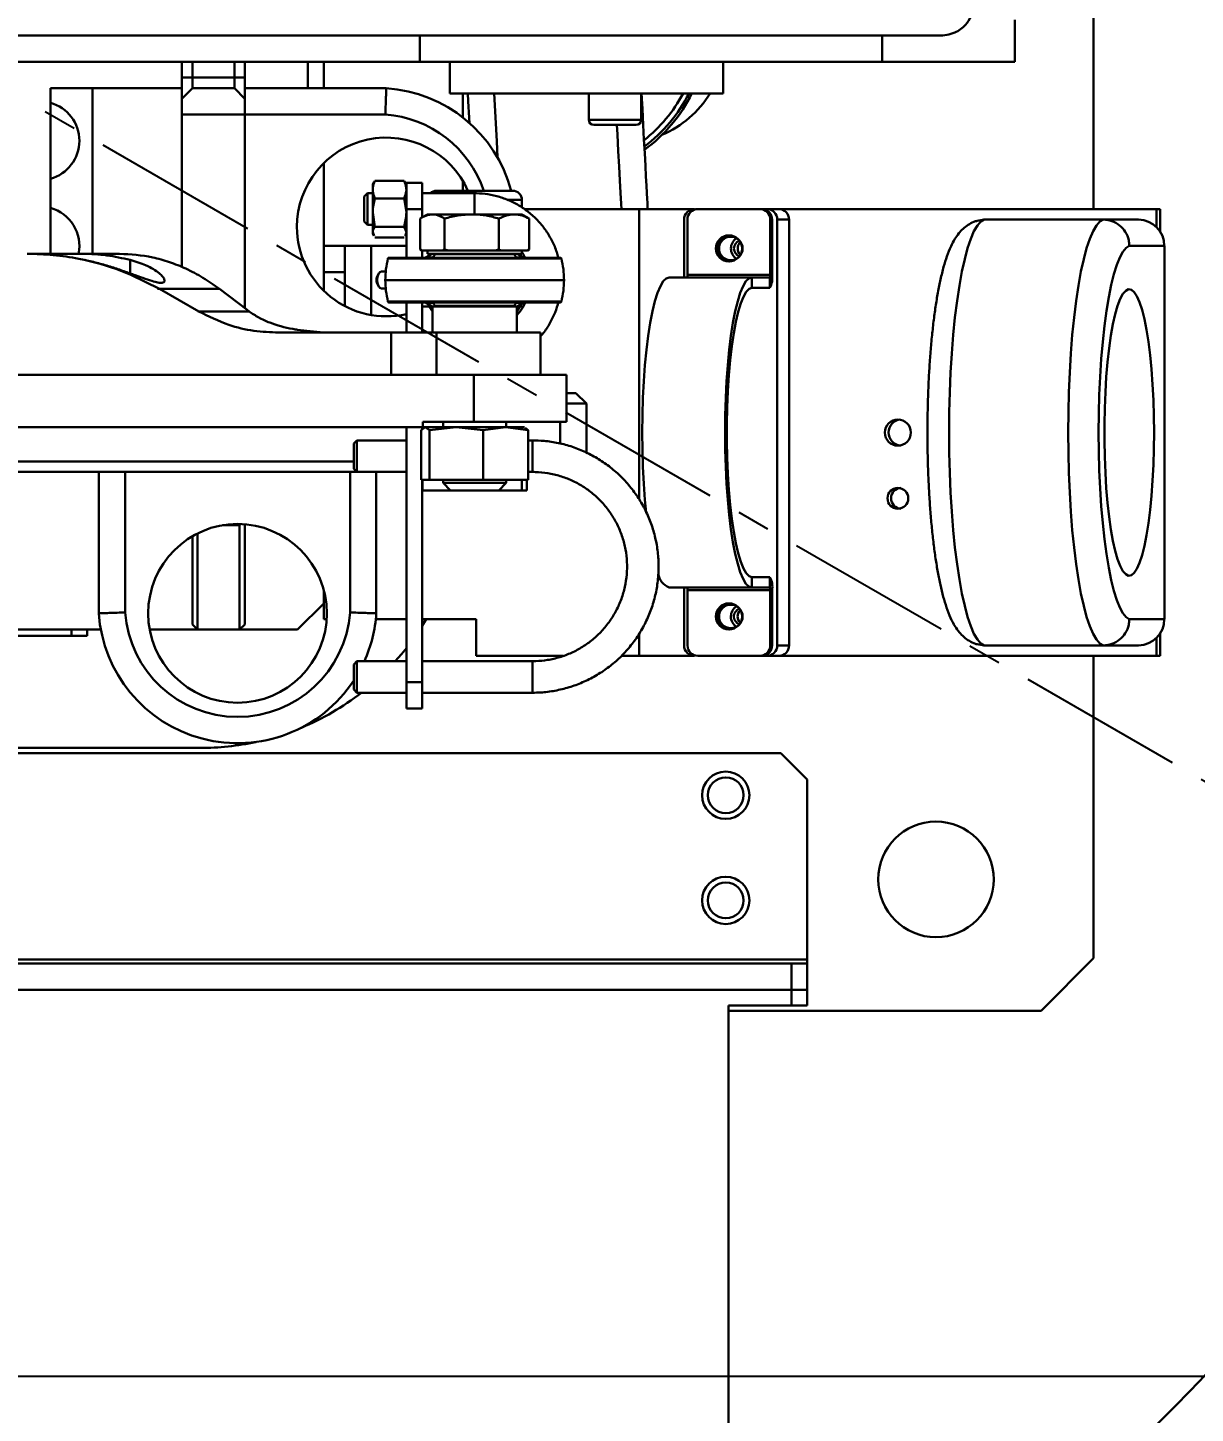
# Model space of a CAD drawing. Header units: millimetres. Extents: x -2601 to 21461, y 11492 to 21077.
# Drawn here: x 8202.3 to 8424.5, y 12631.8 to 12895.3 of the extents above; entities that cross this region are included whole.
import ezdxf

# ---------------------------------------------------------------- set-up
doc = ezdxf.new("R2010")
doc.units = ezdxf.units.MM
doc.header["$PDSIZE"] = -1
doc.linetypes.add('CENTER', pattern=[50.8, 31.75, -6.35, 6.35, -6.35])
doc.styles.get("Standard").update_dxf_attribs({"font": ''})
doc.styles.get('Standard').set_extended_font_data('HYSWLongFangSong')
doc.dimstyles.new('ISO-25', dxfattribs={"dimscale": 25, "dimtxt": 3.5, "dimasz": 1.6, "dimexe": 1.25, "dimexo": 0.625, "dimtad": 1, "dimdec": 0, "dimzin": 9, "dimdsep": 46, "dimtxsty": 'Standard', "dimcen": 2.5, "dimadec": 0, "dimazin": 2, "dimtfac": 1, "dimtdec": 0, "dimtofl": 0, "dimtmove": 0, "dimatfit": 3, "dimfxl": 1, "dimarcsym": 0})

# ---------------------------------------------------------------- blocks, each defined once
blk = doc.blocks.new('*D16')
at = {"color": 0, "lineweight": -2}
for p, q in [((8046.85, 12923.82), (7569.73, 12923.82)), ((8498.94, 12710.01), (8612.61, 12644.38))]:
    blk.add_line(p, q, dxfattribs=at)
blk.add_arc((8128.61, 12923.82), 527.63, 184.3447, 325.6553, dxfattribs=at)
at = {"color": 0}
for points in [[(7595.84, 12883.6), (7609.16, 12884.1), (7600.98, 12923.82)], [(8558.6, 12629.7), (8569.89, 12622.6), (8585.54, 12660.01)]]:
    blk.add_solid(points, dxfattribs=at)
at = {"layer": 'Defpoints', "color": 0}
for p in [(8062.47, 12923.82), (8128.61, 12923.82), (8128.61, 12923.82), (8485.41, 12717.82), (7789.46, 12519.64)]:
    blk.add_point(p, dxfattribs=at)
at = {"color": 0, "insert": (8007.42, 12471.53), "char_height": 87.5, "attachment_point": 5, "rotation": 345}
blk.add_mtext('150°', dxfattribs=at)
blk = doc.blocks.new('*D96')
at = {"color": 0, "lineweight": -2}
for p, q in [((8147.35, 13226.82), (8898.09, 13226.82)), ((8866.84, 13186.82), (8866.84, 12678.82)), ((8147.35, 12638.82), (8898.09, 12638.82))]:
    blk.add_line(p, q, dxfattribs=at)
at = {"color": 0}
for points in [[(8860.17, 13186.82), (8873.51, 13186.82), (8866.84, 13226.82)], [(8860.17, 12678.82), (8873.51, 12678.82), (8866.84, 12638.82)]]:
    blk.add_solid(points, dxfattribs=at)
at = {"layer": 'Defpoints', "color": 0}
for p in [(8131.72, 13226.82), (8131.72, 12638.82), (8866.84, 12638.82)]:
    blk.add_point(p, dxfattribs=at)
at = {"color": 0, "insert": (8807.47, 12932.82), "char_height": 87.5, "attachment_point": 5, "rotation": 90}
blk.add_mtext('588', dxfattribs=at)

msp = doc.modelspace()

# ---------------------------------------------------------------- linework, layer by layer
at = {"color": 161, "lineweight": 30, "true_color": 0x67adff}
for p, q in [((8405.11, 12860.82), (8405.11, 13098.32)), ((8390.11, 12888.82), (8390.11, 12896.82)), ((8106.91, 12893.82), (8276.91, 12893.82)), ((8276.91, 12888.82), (8276.91, 12893.82)), ((8364.89, 12893.82), (8276.91, 12893.82)), ((8364.89, 12888.82), (8364.89, 12893.82)), ((8375.58, 12893.82), (8364.89, 12893.82)), ((8106.91, 12888.82), (8276.91, 12888.82)), ((8231.61, 12885.82), (8231.61, 12888.82)), ((8233.61, 12888.82), (8233.61, 12885.82)), ((8241.61, 12885.82), (8241.61, 12888.82)), ((8243.61, 12883.82), (8243.61, 12888.82)), ((8255.61, 12883.82), (8255.61, 12888.82)), ((8258.61, 12883.82), (8258.61, 12888.82)), ((8276.91, 12888.82), (8364.89, 12888.82)), ((8282.61, 12888.82), (8282.61, 12882.82)), ((8334.61, 12882.82), (8334.61, 12888.82)), ((8364.89, 12888.82), (8390.11, 12888.82)), ((8206.61, 12881.05), (8206.61, 12883.82)), ((8206.61, 12883.82), (8214.61, 12883.82)), ((8214.61, 12883.82), (8214.61, 12852.32)), ((8214.61, 12883.82), (8231.61, 12883.82)), ((8233.61, 12885.82), (8231.61, 12885.82)), ((8231.61, 12885.82), (8231.61, 12883.82)), ((8233.61, 12883.82), (8231.61, 12881.82)), ((8231.61, 12849.8), (8231.61, 12883.82)), ((8233.61, 12883.82), (8233.61, 12885.82)), ((8233.61, 12885.82), (8241.61, 12885.82)), ((8233.61, 12883.82), (8241.61, 12883.82)), ((8241.61, 12883.82), (8241.61, 12885.82)), ((8243.61, 12885.82), (8241.61, 12885.82)), ((8243.61, 12881.82), (8241.61, 12883.82)), ((8243.61, 12883.82), (8270.51, 12883.82)), ((8243.61, 12881.82), (8243.61, 12883.82)), ((8206.61, 12881.05), (8206.61, 12866.59)), ((8243.61, 12881.82), (8243.61, 12878.82)), ((8315.34, 12882.82), (8282.61, 12882.82)), ((8285.11, 12878.22), (8285.11, 12882.82)), ((8309.04, 12882.82), (8309.04, 12877.8)), ((8334.61, 12882.82), (8315.34, 12882.82)), ((8319.04, 12877.8), (8319.04, 12882.82)), ((8243.61, 12878.82), (8231.61, 12878.82)), ((8231.61, 12878.82), (8231.61, 12849.8)), ((8243.61, 12878.82), (8243.61, 12841.96)), ((8270.33, 12878.82), (8243.61, 12878.82)), ((8309.04, 12877.8), (8319.04, 12877.8)), ((8318.06, 12876.82), (8310.02, 12876.82)), ((8258.61, 12853.82), (8258.61, 12869.56)), ((8206.61, 12861.05), (8206.61, 12866.59)), ((8268.16, 12865.94), (8267.93, 12865.54)), ((8267.93, 12864.53), (8267.93, 12865.54)), ((8268.35, 12866.21), (8268.22, 12865.9)), ((8273.91, 12866.21), (8268.35, 12866.21)), ((8274.04, 12865.9), (8273.91, 12866.21)), ((8274.33, 12865.54), (8274.1, 12865.93)), ((8274.33, 12860.82), (8274.33, 12865.82)), ((8274.33, 12865.82), (8277.33, 12865.82)), ((8277.33, 12865.82), (8277.33, 12863.82)), ((8277.33, 12863.82), (8277.33, 12865.82)), ((8277.33, 12865.82), (8277.33, 12865.82)), ((8277.33, 12865.82), (8277.33, 12860.82)), ((8277.33, 12863.82), (8277.33, 12865.82)), ((8285.11, 12864.32), (8285.11, 12866.13)), ((8266.94, 12863.82), (8266.33, 12863.21)), ((8266.33, 12858.44), (8266.33, 12863.21)), ((8267.93, 12863.82), (8266.94, 12863.82)), ((8266.94, 12857.82), (8266.94, 12863.82)), ((8267.93, 12860.15), (8267.93, 12864.53)), ((8273.91, 12862.85), (8268.35, 12862.85)), ((8273.91, 12862.85), (8274.33, 12860.15)), ((8277.33, 12863.82), (8277.33, 12864.08)), ((8277.33, 12859.25), (8277.33, 12864.08)), ((8287.33, 12863.82), (8277.33, 12863.82)), ((8280.1, 12864.32), (8292.8, 12864.32)), ((8287.33, 12863.82), (8287.33, 12863.82)), ((8287.33, 12859.82), (8287.33, 12863.82)), ((8292.8, 12864.32), (8294.56, 12864.32)), ((8294.14, 12862.55), (8293.66, 12862.55)), ((8296.33, 12862.55), (8294.14, 12862.55)), ((8296.33, 12861.14), (8296.33, 12862.55)), ((8206.61, 12861.05), (8206.61, 12852.32)), ((8268.35, 12857.46), (8267.93, 12860.15)), ((8267.93, 12856.44), (8267.93, 12860.15)), ((8277.33, 12860.82), (8274.33, 12860.82)), ((8274.33, 12860.82), (8274.33, 12851.57)), ((8278.33, 12859.82), (8277.27, 12859.21)), ((8277.33, 12860.82), (8277.33, 12859.25)), ((8279.27, 12859.82), (8278.33, 12859.82)), ((8279.27, 12859.82), (8286.78, 12859.82)), ((8294.83, 12859.82), (8286.78, 12859.82)), ((8296.33, 12859.82), (8294.83, 12859.82)), ((8297.38, 12859.21), (8296.33, 12859.82)), ((8318.61, 12860.82), (8296.76, 12860.82)), ((8318.61, 12805.65), (8318.61, 12860.82)), ((8318.61, 12860.82), (8329.15, 12860.82)), ((8341.61, 12860.82), (8329.79, 12860.82)), ((8341.61, 12860.82), (8341.96, 12860.82)), ((8342.94, 12860.82), (8341.96, 12860.82)), ((8342.94, 12860.82), (8345.2, 12860.82)), ((8345.2, 12860.82), (8417.09, 12860.82)), ((8417.09, 12857.39), (8417.09, 12860.82)), ((8417.09, 12860.82), (8417.78, 12860.82)), ((8417.78, 12856.53), (8417.78, 12860.82)), ((8266.33, 12858.44), (8266.94, 12857.82)), ((8266.94, 12857.82), (8267.93, 12857.82)), ((8273.91, 12857.46), (8268.35, 12857.46)), ((8273.91, 12857.46), (8274.33, 12856.44)), ((8276.95, 12853.13), (8276.95, 12859.02)), ((8281.59, 12853.13), (8281.59, 12859.02)), ((8291.96, 12853.13), (8291.96, 12859.02)), ((8297.7, 12859.02), (8297.36, 12859.16)), ((8297.7, 12853.13), (8297.7, 12859.02)), ((8327.18, 12858.82), (8327.18, 12847.82)), ((8327.82, 12858.82), (8327.82, 12848.32)), ((8343.58, 12858.82), (8343.58, 12848.32)), ((8343.92, 12858.82), (8343.58, 12858.82)), ((8343.92, 12858.82), (8343.92, 12848.32)), ((8344.91, 12777.82), (8344.91, 12858.82)), ((8347.17, 12858.82), (8344.91, 12858.82)), ((8347.17, 12777.82), (8347.17, 12858.82)), ((8384.31, 12858.82), (8382.97, 12858.59)), ((8406.96, 12858.82), (8384.31, 12858.82)), ((8406.96, 12858.82), (8413.64, 12858.82)), ((8268.22, 12855.74), (8267.93, 12856.44)), ((8267.93, 12856.11), (8267.93, 12856.44)), ((8267.93, 12856.11), (8268.16, 12855.71)), ((8273.91, 12855.43), (8268.35, 12855.43)), ((8274.1, 12855.71), (8274.33, 12856.11)), ((8212.8, 12852.32), (8202.35, 12852.32)), ((8212.8, 12852.32), (8219.76, 12852.32)), ((8258.61, 12853.82), (8262.61, 12853.82)), ((8258.61, 12848.82), (8258.61, 12853.82)), ((8262.61, 12853.82), (8262.61, 12848.82)), ((8267.61, 12853.82), (8262.61, 12853.82)), ((8267.61, 12853.82), (8274.33, 12853.82)), ((8267.61, 12840.67), (8267.61, 12853.82)), ((8277.29, 12852.92), (8276.95, 12853.13)), ((8277.27, 12852.93), (8277.29, 12852.92)), ((8279.27, 12852.92), (8277.29, 12852.92)), ((8277.33, 12851.57), (8277.33, 12852.92)), ((8277.33, 12852.92), (8277.33, 12851.57)), ((8278.09, 12851.64), (8279.14, 12852.32)), ((8278.11, 12851.63), (8279.18, 12852.32)), ((8278.33, 12852.92), (8278.33, 12852.32)), ((8296.33, 12852.32), (8278.33, 12852.32)), ((8278.52, 12852.06), (8278.67, 12852.32)), ((8281.26, 12852.92), (8279.27, 12852.92)), ((8280.39, 12852.23), (8279.78, 12852.23)), ((8294.87, 12852.23), (8280.39, 12852.23)), ((8281.59, 12853.13), (8281.26, 12852.92)), ((8281.26, 12852.92), (8282.34, 12852.92)), ((8282.34, 12852.92), (8281.59, 12853.13)), ((8286.78, 12852.92), (8282.34, 12852.92)), ((8291.22, 12852.92), (8286.78, 12852.92)), ((8291.96, 12853.13), (8291.22, 12852.92)), ((8291.22, 12852.92), (8292.38, 12852.92)), ((8292.38, 12852.92), (8291.96, 12853.13)), ((8294.83, 12852.92), (8292.38, 12852.92)), ((8297.29, 12852.92), (8294.83, 12852.92)), ((8295.46, 12852.34), (8296.56, 12851.64)), ((8295.48, 12852.31), (8296.54, 12851.63)), ((8295.99, 12852.32), (8296.21, 12851.91)), ((8296.15, 12852.03), (8295.99, 12852.32)), ((8296.33, 12852.32), (8296.33, 12852.92)), ((8296.33, 12852.32), (8296.33, 12852.65)), ((8296.33, 12852.32), (8296.33, 12852.32)), ((8297.7, 12853.13), (8297.29, 12852.92)), ((8297.29, 12852.92), (8297.36, 12852.92)), ((8297.36, 12852.92), (8297.7, 12853.13)), ((8297.36, 12852.92), (8297.38, 12852.93)), ((8418.57, 12853.82), (8411.9, 12853.82)), ((8418.57, 12782.82), (8418.57, 12853.82)), ((8221.77, 12851.14), (8221.77, 12848.59)), ((8303.82, 12851.42), (8270.83, 12851.42)), ((8303.63, 12851.57), (8271.02, 12851.57)), ((8278.11, 12851.63), (8279.42, 12851.63)), ((8295.23, 12851.63), (8296.54, 12851.63)), ((8258.61, 12845.28), (8258.61, 12848.82)), ((8262.61, 12848.82), (8258.61, 12848.82)), ((8262.61, 12842.37), (8262.61, 12848.82)), ((8269.12, 12848.63), (8268.95, 12848.38)), ((8269.59, 12848.92), (8270.4, 12848.92)), ((8287.33, 12847.32), (8270.33, 12847.32)), ((8287.33, 12847.32), (8304.33, 12847.32)), ((8340.1, 12847.82), (8324.35, 12847.82)), ((8343.58, 12848.32), (8327.82, 12848.32)), ((8340.1, 12847.82), (8340.1, 12845.82)), ((8343.49, 12847.82), (8340.1, 12847.82)), ((8343.49, 12845.82), (8343.49, 12847.82)), ((8343.58, 12848.32), (8343.92, 12848.32)), ((8238.77, 12845.62), (8226.95, 12845.62)), ((8227.35, 12845.62), (8234.83, 12841.34)), ((8244.02, 12841.65), (8238.77, 12845.62)), ((8268.95, 12846.26), (8269.12, 12846.02)), ((8269.59, 12845.72), (8270.4, 12845.72)), ((8343.49, 12845.82), (8340.1, 12845.82)), ((8234.66, 12841.34), (8244.42, 12841.34)), ((8244.42, 12841.34), (8244.02, 12841.65)), ((8270.83, 12843.22), (8303.82, 12843.22)), ((8271.02, 12843.07), (8303.63, 12843.07)), ((8274.33, 12843.07), (8274.33, 12837.32)), ((8277.33, 12837.32), (8277.33, 12843.07)), ((8277.33, 12843.07), (8277.33, 12837.32)), ((8277.33, 12843.07), (8277.83, 12843.07)), ((8277.33, 12842.32), (8277.33, 12837.32)), ((8277.33, 12842.32), (8278.67, 12842.32)), ((8279.41, 12842.14), (8277.97, 12843.08)), ((8279.33, 12842.22), (8278.12, 12843.01)), ((8278.12, 12843.01), (8279.43, 12843.01)), ((8278.32, 12842.32), (8278.74, 12842.55)), ((8279.31, 12842.03), (8279.18, 12842.31)), ((8279.33, 12842.32), (8279.33, 12837.32)), ((8279.33, 12842.32), (8295.33, 12842.32)), ((8279.78, 12842.41), (8294.6, 12842.41)), ((8294.6, 12842.41), (8294.87, 12842.41)), ((8295.22, 12843.01), (8296.54, 12843.01)), ((8296.68, 12843.08), (8295.32, 12842.17)), ((8295.33, 12837.32), (8295.33, 12842.32)), ((8295.36, 12842.23), (8295.33, 12842.19)), ((8296.54, 12843.01), (8295.36, 12842.23)), ((8295.99, 12842.32), (8296.68, 12842.32)), ((8271.45, 12837.32), (8250.05, 12837.32)), ((8253.65, 12837.87), (8255.38, 12837.64)), ((8271.45, 12829.32), (8271.45, 12837.32)), ((8271.45, 12837.32), (8280.05, 12837.32)), ((8280.05, 12837.32), (8280.05, 12829.32)), ((8280.05, 12837.32), (8299.83, 12837.32)), ((8299.83, 12829.32), (8299.83, 12837.32)), ((8287.17, 12829.32), (8023.45, 12829.32)), ((8287.17, 12820.32), (8287.17, 12829.32)), ((8287.17, 12829.32), (8304.83, 12829.32)), ((8304.83, 12820.32), (8304.83, 12829.32)), ((8304.83, 12825.82), (8306.61, 12825.82)), ((8306.61, 12825.82), (8308.61, 12823.82)), ((8308.61, 12823.82), (8304.83, 12823.82)), ((8308.61, 12823.82), (8308.61, 12814.5)), ((8277.49, 12819.32), (8277.49, 12820.32)), ((8287.17, 12820.32), (8277.49, 12820.32)), ((8281.33, 12820.32), (8281.33, 12819.32)), ((8287.17, 12820.32), (8304.83, 12820.32)), ((8293.33, 12819.32), (8293.33, 12820.32)), ((8303.61, 12816.22), (8303.61, 12820.32)), ((8277.49, 12819.32), (8033.14, 12819.32)), ((8274.33, 12819.32), (8274.33, 12770.82)), ((8277.93, 12819.32), (8277.13, 12818.79)), ((8277.13, 12809.32), (8277.13, 12818.79)), ((8277.33, 12818.92), (8277.33, 12819.32)), ((8277.33, 12819.32), (8277.33, 12818.92)), ((8277.33, 12818.92), (8277.33, 12819.32)), ((8277.49, 12819.32), (8277.83, 12819.32)), ((8277.83, 12819.32), (8277.93, 12819.32)), ((8278.73, 12818.79), (8277.93, 12819.32)), ((8277.93, 12819.32), (8283.83, 12819.32)), ((8283.83, 12819.32), (8278.73, 12818.79)), ((8278.73, 12809.32), (8278.73, 12818.79)), ((8288.92, 12818.79), (8283.83, 12819.32)), ((8283.83, 12819.32), (8293.22, 12819.32)), ((8293.22, 12819.32), (8288.92, 12818.79)), ((8288.92, 12809.32), (8288.92, 12818.79)), ((8297.52, 12818.79), (8293.22, 12819.32)), ((8293.22, 12819.32), (8296.83, 12819.32)), ((8296.93, 12819.19), (8297.52, 12818.79)), ((8297.52, 12809.32), (8297.52, 12818.79)), ((8264.94, 12816.82), (8264.33, 12816.21)), ((8264.33, 12811.44), (8264.33, 12816.21)), ((8274.33, 12816.82), (8264.94, 12816.82)), ((8264.94, 12810.82), (8264.94, 12816.82)), ((8298.33, 12816.82), (8297.52, 12816.82)), ((8298.33, 12816.82), (8298.33, 12816.82)), ((8298.33, 12813.82), (8298.33, 12816.82)), ((8136.61, 12812.82), (8264.33, 12812.82)), ((8298.33, 12810.82), (8298.33, 12813.82)), ((8216.81, 12810.82), (8136.61, 12810.82)), ((8215.81, 12783.92), (8215.81, 12810.82)), ((8216.81, 12810.82), (8220.81, 12810.82)), ((8220.81, 12810.82), (8220.81, 12784.1)), ((8263.61, 12810.82), (8220.81, 12810.82)), ((8263.61, 12784.1), (8263.61, 12810.82)), ((8263.61, 12810.82), (8264.94, 12810.82)), ((8264.33, 12811.44), (8264.94, 12810.82)), ((8264.94, 12810.82), (8274.33, 12810.82)), ((8268.61, 12810.82), (8268.61, 12783.92)), ((8297.52, 12810.82), (8298.33, 12810.82)), ((8298.33, 12810.82), (8298.33, 12810.82)), ((8278.73, 12809.32), (8277.13, 12809.32)), ((8277.33, 12774.82), (8277.33, 12809.32)), ((8277.33, 12809.32), (8277.33, 12770.82)), ((8277.33, 12774.82), (8277.33, 12809.32)), ((8277.39, 12807.32), (8277.39, 12809.32)), ((8282.73, 12807.32), (8277.39, 12807.32)), ((8288.92, 12809.32), (8278.73, 12809.32)), ((8281.33, 12809.32), (8281.33, 12808.72)), ((8281.33, 12808.72), (8282.73, 12807.32)), ((8281.33, 12808.72), (8281.96, 12808.72)), ((8281.96, 12808.72), (8293.33, 12808.72)), ((8283.21, 12807.32), (8282.73, 12807.32)), ((8291.93, 12807.32), (8283.21, 12807.32)), ((8297.52, 12809.32), (8288.92, 12809.32)), ((8291.93, 12807.32), (8293.33, 12808.72)), ((8296.32, 12807.32), (8291.93, 12807.32)), ((8293.33, 12808.72), (8293.33, 12809.32)), ((8296.32, 12807.32), (8296.32, 12809.32)), ((8297.27, 12807.32), (8296.32, 12807.32)), ((8297.27, 12807.32), (8297.27, 12809.32)), ((8234.61, 12799.13), (8234.61, 12780.82)), ((8242.61, 12800.68), (8239.34, 12800.68)), ((8242.81, 12800.91), (8242.61, 12800.68)), ((8242.61, 12780.82), (8242.61, 12800.68)), ((8243.61, 12800.86), (8243.61, 12781.83)), ((8233.61, 12781.83), (8233.61, 12798.59)), ((8340.1, 12788.82), (8324.35, 12788.82)), ((8327.18, 12788.82), (8327.18, 12777.82)), ((8340.1, 12790.82), (8340.1, 12788.82)), ((8340.1, 12790.82), (8343.49, 12790.82)), ((8340.1, 12788.82), (8343.49, 12788.82)), ((8343.49, 12788.82), (8343.49, 12790.82)), ((8253.61, 12780.82), (8258.61, 12785.82)), ((8258.61, 12787.82), (8258.61, 12788.4)), ((8258.61, 12787.82), (8258.75, 12787.82)), ((8258.61, 12782.82), (8258.61, 12787.82)), ((8343.58, 12788.32), (8327.82, 12788.32)), ((8327.82, 12788.32), (8327.82, 12777.82)), ((8343.92, 12788.32), (8343.58, 12788.32)), ((8343.58, 12788.32), (8343.58, 12777.82)), ((8343.92, 12788.32), (8343.92, 12777.82)), ((8210.61, 12780.82), (8199.34, 12780.82)), ((8210.61, 12779.62), (8210.61, 12780.82)), ((8210.61, 12780.82), (8211.81, 12780.82)), ((8211.81, 12780.82), (8216.2, 12780.82)), ((8213.61, 12780.82), (8213.61, 12779.62)), ((8225.49, 12780.82), (8253.61, 12780.82)), ((8234.61, 12780.82), (8233.61, 12781.83)), ((8242.61, 12780.82), (8234.61, 12780.82)), ((8243.61, 12781.83), (8242.61, 12780.82)), ((8259.17, 12782.82), (8258.61, 12782.82)), ((8274.33, 12782.82), (8268.51, 12782.82)), ((8277.33, 12781.53), (8278.12, 12782.82)), ((8287.61, 12782.82), (8277.33, 12782.82)), ((8287.61, 12775.82), (8287.61, 12782.82)), ((8411.9, 12782.82), (8418.57, 12782.82)), ((8210.61, 12779.62), (8199.34, 12779.62)), ((8213.61, 12779.62), (8210.61, 12779.62)), ((8318.61, 12775.82), (8318.61, 12780.04)), ((8382.96, 12778.06), (8384.31, 12777.82)), ((8417.09, 12775.82), (8417.09, 12779.25)), ((8417.78, 12775.82), (8417.78, 12780.12)), ((8287.61, 12775.82), (8304.15, 12775.82)), ((8315.23, 12775.82), (8318.61, 12775.82)), ((8318.61, 12775.82), (8329.15, 12775.82)), ((8341.61, 12775.82), (8329.79, 12775.82)), ((8341.96, 12775.82), (8341.61, 12775.82)), ((8341.96, 12775.82), (8342.94, 12775.82)), ((8345.2, 12775.82), (8342.94, 12775.82)), ((8343.58, 12777.82), (8343.92, 12777.82)), ((8344.91, 12777.82), (8347.17, 12777.82)), ((8345.2, 12775.82), (8417.09, 12775.82)), ((8406.96, 12777.82), (8384.31, 12777.82)), ((8405.11, 12718.32), (8405.11, 12775.82)), ((8413.64, 12777.82), (8406.96, 12777.82)), ((8417.09, 12775.82), (8417.78, 12775.82)), ((8264.94, 12774.82), (8264.33, 12774.21)), ((8264.33, 12774.21), (8264.33, 12771.82)), ((8274.33, 12774.82), (8264.94, 12774.82)), ((8264.94, 12774.82), (8264.94, 12771.82)), ((8277.33, 12774.82), (8277.33, 12775.08)), ((8277.33, 12768.52), (8277.33, 12775.08)), ((8298.33, 12774.82), (8277.33, 12774.82)), ((8298.33, 12774.82), (8298.33, 12774.82)), ((8298.33, 12774.82), (8298.33, 12771.82)), ((8264.33, 12771.82), (8264.33, 12769.44)), ((8264.94, 12771.82), (8264.94, 12768.82)), ((8274.33, 12770.82), (8277.33, 12770.82)), ((8274.33, 12765.82), (8274.33, 12770.82)), ((8277.33, 12770.82), (8277.33, 12765.82)), ((8298.33, 12771.82), (8298.33, 12768.82)), ((8264.33, 12769.44), (8264.94, 12768.82)), ((8264.94, 12768.82), (8274.33, 12768.82)), ((8277.33, 12768.82), (8298.33, 12768.82)), ((8277.33, 12765.82), (8277.33, 12768.82)), ((8277.33, 12768.82), (8277.33, 12765.82)), ((8277.33, 12768.52), (8277.33, 12768.82)), ((8277.33, 12768.82), (8277.33, 12768.52)), ((8277.33, 12765.82), (8277.33, 12768.82)), ((8277.33, 12768.52), (8277.33, 12768.82)), ((8298.33, 12768.82), (8298.33, 12768.82)), ((8277.33, 12765.82), (8274.33, 12765.82)), ((8277.33, 12765.82), (8277.33, 12765.82)), ((8168.61, 12758.32), (8235.11, 12758.32)), ((8175.61, 12757.32), (8345.61, 12757.32)), ((8350.61, 12752.32), (8345.61, 12757.32)), ((8350.61, 12752.32), (8350.61, 12718.06)), ((8350.61, 12718.06), (8170.61, 12718.06)), ((8347.61, 12717.32), (8173.61, 12717.32)), ((8347.61, 12712.32), (8347.61, 12717.32)), ((8347.61, 12717.32), (8350.61, 12717.32)), ((8350.61, 12717.32), (8350.61, 12718.06)), ((8350.61, 12717.32), (8350.61, 12712.32)), ((8395.11, 12708.32), (8405.11, 12718.32)), ((8173.61, 12712.32), (8347.61, 12712.32)), ((8347.61, 12709.32), (8347.61, 12712.32)), ((8347.61, 12712.32), (8350.61, 12712.32)), ((8350.61, 12712.32), (8350.61, 12709.32)), ((8335.61, 12709.32), (8335.61, 12628.68)), ((8335.61, 12709.32), (8347.61, 12709.32)), ((8335.61, 12708.32), (8395.11, 12708.32)), ((8350.61, 12709.32), (8347.61, 12709.32))]:
    msp.add_line(p, q, dxfattribs=at)
at = {"color": 1, "linetype": 'CENTER'}
msp.add_line((8128.61, 12923.82), (8485.41, 12717.82), dxfattribs=at)
at = {"color": 161, "lineweight": 30, "true_color": 0x67adff, "flags": 128}
for points in [[(8286.34, 12877.19), (8286.28, 12878.15), (8286.11, 12881.37), (8286.03, 12882.82)], [(8291.04, 12882.82), (8291.16, 12880.59), (8291.35, 12877.09), (8291.53, 12873.76), (8291.7, 12870.62), (8291.7, 12870.59)], [(8319.08, 12882.82), (8319.24, 12879.92), (8319.4, 12876.87), (8319.55, 12874.03), (8319.69, 12871.43), (8319.82, 12869.08), (8319.93, 12867.03), (8320.02, 12865.28), (8320.1, 12863.86), (8320.16, 12862.77), (8320.2, 12862.04), (8320.22, 12861.66)], [(8315.26, 12860.82), (8315.2, 12861.82), (8315.09, 12863.9), (8314.96, 12866.29), (8314.82, 12868.94), (8314.66, 12871.85), (8314.5, 12874.99), (8314.4, 12876.82)], [(8384.31, 12858.82), (8383.64, 12858.45), (8382.98, 12857.71), (8382.34, 12856.61), (8381.72, 12855.17), (8381.13, 12853.4), (8380.57, 12851.31), (8380.04, 12848.92), (8379.56, 12846.26), (8379.12, 12843.35), (8378.73, 12840.21), (8378.4, 12836.87), (8378.12, 12833.37), (8377.9, 12829.72), (8377.75, 12825.98), (8377.65, 12822.17), (8377.62, 12818.32), (8377.65, 12814.48), (8377.75, 12810.66), (8377.9, 12806.92), (8378.12, 12803.28), (8378.4, 12799.77), (8378.73, 12796.44), (8379.12, 12793.3), (8379.56, 12790.38), (8380.04, 12787.72), (8380.57, 12785.33), (8381.13, 12783.25), (8381.72, 12781.47), (8382.34, 12780.03), (8382.98, 12778.94), (8383.64, 12778.2), (8384.31, 12777.82)], [(8406.96, 12777.82), (8406.29, 12778.2), (8405.63, 12778.94), (8404.99, 12780.03), (8404.37, 12781.47), (8403.78, 12783.25), (8403.22, 12785.33), (8402.69, 12787.72), (8402.21, 12790.38), (8401.77, 12793.3), (8401.38, 12796.44), (8401.05, 12799.77), (8400.77, 12803.28), (8400.55, 12806.92), (8400.4, 12810.66), (8400.3, 12814.48), (8400.27, 12818.32), (8400.3, 12822.17), (8400.4, 12825.98), (8400.55, 12829.72), (8400.77, 12833.37), (8401.05, 12836.87), (8401.38, 12840.21), (8401.77, 12843.35), (8402.21, 12846.26), (8402.69, 12848.92), (8403.22, 12851.31), (8403.78, 12853.4), (8404.37, 12855.17), (8404.99, 12856.61), (8405.63, 12857.71), (8406.29, 12858.45), (8406.96, 12858.82)], [(8295.23, 12851.63), (8295.2, 12851.68), (8294.87, 12852.23)], [(8411.9, 12853.82), (8411.28, 12853.45), (8410.67, 12852.71), (8410.08, 12851.63), (8409.5, 12850.2), (8408.96, 12848.45), (8408.45, 12846.39), (8407.98, 12844.05), (8407.55, 12841.44), (8407.16, 12838.59), (8406.84, 12835.54), (8406.56, 12832.31), (8406.34, 12828.94), (8406.19, 12825.46), (8406.09, 12821.91), (8406.06, 12818.32), (8406.09, 12814.73), (8406.19, 12811.18), (8406.34, 12807.7), (8406.56, 12804.33), (8406.84, 12801.1), (8407.16, 12798.05), (8407.55, 12795.21), (8407.98, 12792.6), (8408.45, 12790.25), (8408.96, 12788.19), (8409.5, 12786.44), (8410.08, 12785.02), (8410.67, 12783.93), (8411.28, 12783.2), (8411.9, 12782.82)], [(8269.59, 12845.72), (8269.28, 12845.84), (8269.02, 12846.19), (8268.85, 12846.71), (8268.78, 12847.32), (8268.85, 12847.93), (8269.02, 12848.45), (8269.28, 12848.8), (8269.59, 12848.92)], [(8324.35, 12847.82), (8323.77, 12847.64), (8323.21, 12847.08), (8322.66, 12846.17), (8322.12, 12844.9), (8321.62, 12843.3), (8321.15, 12841.39), (8320.73, 12839.18), (8320.34, 12836.72), (8320.01, 12834.02), (8319.73, 12831.12), (8319.51, 12828.07), (8319.35, 12824.89), (8319.26, 12821.63), (8319.22, 12818.32), (8319.26, 12815.02), (8319.35, 12811.76), (8319.51, 12808.58), (8319.73, 12805.52), (8319.96, 12803.09)], [(8340.1, 12847.82), (8339.53, 12847.64), (8338.96, 12847.08), (8338.41, 12846.17), (8337.88, 12844.9), (8337.38, 12843.3), (8336.91, 12841.39), (8336.48, 12839.18), (8336.1, 12836.72), (8335.77, 12834.02), (8335.49, 12831.12), (8335.27, 12828.07), (8335.11, 12824.89), (8335.01, 12821.63), (8334.98, 12818.32), (8335.01, 12815.02), (8335.11, 12811.76), (8335.27, 12808.58), (8335.49, 12805.52), (8335.77, 12802.63), (8336.1, 12799.93), (8336.48, 12797.46), (8336.91, 12795.26), (8337.38, 12793.34), (8337.88, 12791.74), (8338.41, 12790.48), (8338.96, 12789.56), (8339.53, 12789.01), (8340.1, 12788.82)], [(8340.1, 12845.82), (8339.55, 12845.64), (8339, 12845.08), (8338.47, 12844.16), (8337.96, 12842.9), (8337.48, 12841.3), (8337.04, 12839.39), (8336.63, 12837.19), (8336.27, 12834.74), (8335.97, 12832.07), (8335.72, 12829.21), (8335.53, 12826.21), (8335.4, 12823.1), (8335.34, 12819.92), (8335.34, 12816.72), (8335.4, 12813.55), (8335.53, 12810.44), (8335.72, 12807.43), (8335.97, 12804.57), (8336.27, 12801.9), (8336.63, 12799.45), (8337.04, 12797.26), (8337.48, 12795.35), (8337.96, 12793.75), (8338.47, 12792.48), (8339, 12791.56), (8339.55, 12791.01), (8340.1, 12790.82)], [(8416.61, 12818.32), (8416.58, 12821.43), (8416.49, 12824.49), (8416.34, 12827.48), (8416.13, 12830.35), (8415.86, 12833.05), (8415.54, 12835.57), (8415.18, 12837.86), (8414.77, 12839.9), (8414.32, 12841.66), (8413.85, 12843.11), (8413.34, 12844.24), (8412.82, 12845.03), (8412.29, 12845.47), (8411.75, 12845.56), (8411.21, 12845.3), (8410.68, 12844.68), (8410.16, 12843.72), (8409.67, 12842.42), (8409.21, 12840.82), (8408.78, 12838.92), (8408.39, 12836.75), (8408.05, 12834.34), (8407.76, 12831.72), (8407.52, 12828.93), (8407.34, 12826), (8407.22, 12822.97), (8407.16, 12819.88), (8407.16, 12816.77), (8407.22, 12813.68), (8407.34, 12810.65), (8407.52, 12807.71), (8407.76, 12804.92), (8408.05, 12802.31), (8408.39, 12799.9), (8408.78, 12797.73), (8409.21, 12795.83), (8409.67, 12794.22), (8410.16, 12792.93), (8410.68, 12791.97), (8411.21, 12791.35), (8411.75, 12791.08), (8412.29, 12791.17), (8412.82, 12791.62), (8413.34, 12792.41), (8413.85, 12793.53), (8414.32, 12794.99), (8414.77, 12796.74), (8415.18, 12798.78), (8415.54, 12801.07), (8415.86, 12803.59), (8416.13, 12806.3), (8416.34, 12809.17), (8416.49, 12812.15), (8416.58, 12815.22), (8416.61, 12818.32)], [(8279.33, 12841.32), (8278.67, 12842.32), (8278.27, 12843.07)], [(8294.87, 12842.41), (8295.2, 12842.97), (8295.22, 12843.01)], [(8295.33, 12841.32), (8295.99, 12842.33), (8296.42, 12843.15)], [(8296.38, 12843.07), (8295.99, 12842.33), (8295.33, 12841.32)], [(8272.23, 12774.82), (8273.41, 12776.18), (8274.33, 12777.31)]]:
    msp.add_lwpolyline(points, dxfattribs=at)
at = {"color": 161, "lineweight": 30, "true_color": 0x67adff}
for centre, radius in [((8335.72, 12853.33), 2.49), ((8336.07, 12853.33), 2.24), ((8367.86, 12818.3), 2.48), ((8367.86, 12805.8), 1.98), ((8242.21, 12783.92), 17), ((8335.72, 12783.33), 2.49), ((8336.07, 12783.33), 2.24), ((8335.11, 12749.32), 4.5), ((8335.11, 12749.32), 3.4), ((8375.11, 12733.32), 11), ((8335.11, 12729.32), 4.5), ((8335.11, 12729.32), 3.4)]:
    msp.add_circle(centre, radius, dxfattribs=at)
at = {"color": 7, "linetype": 'ByBlock', "lineweight": 30}
msp.add_arc((8128.61, 12923.82), 412, 30, 330, dxfattribs=at)
at = {"color": 161, "lineweight": 30, "true_color": 0x67adff}
for centre, radius, start, end in [((8268.75, 12857.42), 26.46, 15.1167, 86.1892), ((8204.61, 12873.82), 7.5, 285.466, 74.534), ((8301.84, 12896.23), 28.5, 308.4542, 331.9453), ((8301.84, 12896.23), 29.5, 307.0866, 332.9755), ((8301.84, 12896.23), 30, 306.4447, 333.4615), ((8315.11, 12893.32), 20, 293.1426, 328.3318), ((8268.75, 12857.42), 21.46, 18.7567, 85.7682), ((8310.02, 12877.8), 0.98, 180, 270), ((8318.06, 12877.8), 0.98, 270, 0), ((8270.51, 12857.42), 17, 23.9464, 180), ((8280.1, 12862.55), 1.77, 90, 134.1504), ((8294.56, 12862.55), 1.77, 0, 90), ((8204.61, 12853.82), 7.5, 348.463, 74.534), ((8329.17, 12858.84), 1.98, 90.4375, 180.4435), ((8329.8, 12858.84), 1.98, 90.4297, 180.4514), ((8341.59, 12858.84), 1.98, 359.5565, 89.5625), ((8341.94, 12858.84), 1.99, 359.5703, 89.5625), ((8342.93, 12858.84), 1.98, 359.5564, 89.5764), ((8345.18, 12858.84), 1.98, 359.5565, 89.5625), ((8270.51, 12857.42), 17, 180, 282.9808), ((8413.6, 12853.86), 4.96, 359.5636, 89.561), ((8336.07, 12853.34), 2.48, 94.4956, 180.415), ((8338.34, 12853.33), 2.25, 121.3124, 180.1856), ((8338.33, 12853.32), 1.66, 113.4148, 246.5852), ((8339.06, 12853.32), 1.68, 135.3233, 224.6767), ((8287.33, 12847.32), 9, 146.9443, 151.8367), ((8279.95, 12852.12), 0.2, 90, 146.9443), ((8280.55, 12852.14), 0.18, 90.6686, 150.2625), ((8294.7, 12852.12), 0.2, 33.0557, 90), ((8336.07, 12853.3), 2.48, 179.5741, 265.5043), ((8338.34, 12853.31), 2.25, 179.8024, 238.6876), ((8287.33, 12847.32), 17, 166.0502, 179.9998), ((8271.02, 12851.37), 0.2, 90, 166.0502), ((8278.03, 12851.54), 0.115, 49.3655, 113.6171), ((8296.62, 12851.54), 0.116, 66.6336, 130.3838), ((8303.63, 12851.37), 0.2, 13.9498, 90), ((8303.63, 12851.37), 0.2, 13.9498, 90), ((8287.33, 12847.32), 17, 0.0002, 13.9498), ((8270.67, 12847.32), 2.02, 148.3669, 211.6331), ((8287.33, 12847.32), 17, 179.9998, 193.9498), ((8287.33, 12847.32), 17, 346.0502, 0.0002), ((8327.03, 12848.2), 0.799, 331.6403, 8.6742), ((8342.79, 12848.2), 0.794, 331.5123, 8.8022), ((8340, 12847.72), 3.97, 331.5164, 8.7695), ((8271.02, 12843.27), 0.2, 193.9498, 270), ((8278.04, 12843.1), 0.116, 244.0053, 311.6581), ((8287.33, 12847.32), 9, 208.1582, 213.0557), ((8279.95, 12842.52), 0.2, 213.0557, 270), ((8294.43, 12842.52), 0.193, 270.5309, 328.0079), ((8294.7, 12842.52), 0.2, 270, 326.9443), ((8296.61, 12843.09), 0.115, 228.0874, 296.1915), ((8303.63, 12843.27), 0.2, 270, 346.0502), ((8303.63, 12843.27), 0.2, 270, 346.0502), ((8368.58, 12818.32), 2.5, 98.8071, 261.1929), ((8368.57, 12805.82), 2, 93.3089, 266.6775), ((8325.64, 12792.02), 3.45, 190.0463, 247.9327), ((8327.03, 12788.44), 0.799, 351.3412, 28.3628), ((8340, 12788.93), 3.98, 351.2468, 28.4673), ((8342.79, 12788.44), 0.793, 351.2131, 28.4908), ((8336.07, 12783.34), 2.48, 94.5069, 180.4146), ((8242.21, 12785.68), 26.46, 183.8108, 326.7172), ((8242.21, 12785.68), 21.46, 184.2318, 355.7682), ((8242.21, 12785.68), 26.46, 335.7702, 356.1892), ((8336.07, 12783.3), 2.48, 179.5854, 265.4931), ((8338.34, 12783.33), 2.25, 121.1944, 180.192), ((8338.34, 12783.31), 2.26, 179.8053, 238.7963), ((8338.33, 12783.32), 1.66, 113.4512, 246.5488), ((8339.04, 12783.32), 1.67, 134.5287, 225.4713), ((8413.6, 12782.78), 4.96, 270.439, 0.431), ((8329.17, 12777.81), 1.98, 179.5507, 269.5546), ((8329.81, 12777.81), 1.98, 179.5429, 269.5624), ((8341.59, 12777.81), 1.98, 270.4454, 0.4493), ((8341.94, 12777.81), 1.99, 270.4454, 0.4355), ((8342.92, 12777.81), 1.98, 270.4315, 0.4493), ((8345.18, 12777.81), 1.98, 270.4454, 0.4493), ((8235.11, 12808.32), 50, 292.6375, 307.8145), ((8235.11, 12808.32), 50, 270, 282.1836)]:
    msp.add_arc(centre, radius, start, end, dxfattribs=at)
for points, knots in [([(8382.68, 12901.82), (8382.64, 12901.05), (8382.55, 12899.5), (8381.84, 12897.43), (8380.62, 12895.56), (8379, 12894.44), (8377.21, 12893.9), (8376.12, 12893.85), (8375.58, 12893.82)], [0, 0, 0, 0, 0.1556193, 0.3109629, 0.4734552, 0.703389, 0.8516069, 1, 1, 1, 1]), ([(8270.51, 12883.82), (8270.51, 12883.77), (8270.5, 12883.66), (8270.47, 12882.8), (8270.43, 12881.53), (8270.38, 12880.14), (8270.35, 12879.21), (8270.33, 12878.84), (8270.33, 12878.82)], [0, 0, 0, 0, 0.214533, 0.429064, 0.643621, 0.858309, 0.993351, 1, 1, 1, 1]), ([(8267.93, 12864.53), (8267.93, 12864.66), (8267.95, 12865.23), (8268.17, 12865.79), (8268.35, 12866.21)], [0, 0, 0, 0, 0.230896, 1, 1, 1, 1]), ([(8273.91, 12866.21), (8274.08, 12865.79), (8274.3, 12865.23), (8274.32, 12864.66), (8274.33, 12864.53)], [0, 0, 0, 0, 0.769104, 1, 1, 1, 1]), ([(8268.35, 12862.85), (8268.3, 12862.96), (8268.05, 12863.51), (8267.98, 12864.08), (8267.93, 12864.53)], [0, 0, 0, 0, 0.209814, 1, 1, 1, 1]), ([(8267.93, 12860.15), (8267.93, 12860.22), (8267.93, 12861.13), (8268.15, 12862.02), (8268.35, 12862.85)], [0, 0, 0, 0, 0.070084, 1, 1, 1, 1]), ([(8274.33, 12864.53), (8274.27, 12864.08), (8274.21, 12863.51), (8273.96, 12862.96), (8273.91, 12862.85)], [0, 0, 0, 0, 0.790219, 1, 1, 1, 1]), ([(8303.27, 12851.42), (8303.2, 12851.73), (8302.96, 12852.79), (8302.23, 12854.49), (8301.12, 12856.48), (8299.72, 12858.3), (8298.08, 12859.9), (8296.24, 12861.27), (8294.23, 12862.37), (8292.09, 12863.17), (8289.9, 12863.67), (8288.29, 12863.82), (8287.45, 12863.82), (8287.33, 12863.82)], [0, 0, 0, 0, 0.043901, 0.148864, 0.253817, 0.358783, 0.463755, 0.568728, 0.673687, 0.778658, 0.883616, 0.983095, 1, 1, 1, 1]), ([(8274.33, 12860.15), (8274.33, 12860.09), (8274.32, 12859.18), (8274.1, 12858.29), (8273.91, 12857.46)], [0, 0, 0, 0, 0.070237, 1, 1, 1, 1]), ([(8276.95, 12859.02), (8277.1, 12859.11), (8277.85, 12859.59), (8278.64, 12859.72), (8279.27, 12859.82)], [0, 0, 0, 0, 0.196323, 1, 1, 1, 1]), ([(8279.27, 12859.82), (8279.44, 12859.81), (8280.23, 12859.78), (8280.99, 12859.35), (8281.59, 12859.02)], [0, 0, 0, 0, 0.2203401, 1, 1, 1, 1]), ([(8281.59, 12859.02), (8282.43, 12859.24), (8284.13, 12859.7), (8285.89, 12859.78), (8286.78, 12859.82)], [0, 0, 0, 0, 0.4954592, 1, 1, 1, 1]), ([(8286.78, 12859.82), (8286.9, 12859.82), (8287.83, 12859.81), (8289.59, 12859.64), (8291.17, 12859.23), (8291.96, 12859.02)], [0, 0, 0, 0, 0.070045, 0.530758, 1, 1, 1, 1]), ([(8291.96, 12859.02), (8292.43, 12859.24), (8293.37, 12859.7), (8294.34, 12859.78), (8294.83, 12859.82)], [0, 0, 0, 0, 0.495437, 1, 1, 1, 1]), ([(8294.83, 12859.82), (8294.9, 12859.82), (8295.41, 12859.81), (8296.38, 12859.64), (8297.26, 12859.23), (8297.7, 12859.02)], [0, 0, 0, 0, 0.070106, 0.530788, 1, 1, 1, 1]), ([(8320.17, 12860.82), (8320.2, 12861.08), (8320.23, 12861.36), (8320.22, 12861.64), (8320.22, 12861.66)], [0, 0, 0, 0, 0.928061, 1, 1, 1, 1]), ([(8267.93, 12856.44), (8267.93, 12856.47), (8267.93, 12856.81), (8268.15, 12857.15), (8268.35, 12857.46)], [0, 0, 0, 0, 0.070208, 1, 1, 1, 1]), ([(8382.96, 12858.6), (8382.74, 12858.54), (8382.09, 12858.36), (8381.17, 12857.82), (8380.22, 12857.08), (8379.4, 12856.17), (8378.64, 12855.07), (8377.9, 12853.65), (8377.2, 12851.91), (8376.55, 12849.82), (8375.98, 12847.52), (8375.47, 12844.98), (8375.03, 12842.29), (8374.64, 12839.45), (8374.32, 12836.46), (8374.04, 12833.34), (8373.82, 12830.1), (8373.65, 12826.78), (8373.54, 12823.39), (8373.49, 12819.97), (8373.49, 12816.53), (8373.54, 12813.11), (8373.66, 12809.73), (8373.83, 12806.42), (8374.05, 12803.2), (8374.32, 12800.1), (8374.65, 12797.14), (8375.03, 12794.34), (8375.46, 12791.72), (8375.95, 12789.28), (8376.5, 12787.03), (8377.13, 12784.94), (8377.85, 12783.08), (8378.64, 12781.56), (8379.49, 12780.35), (8380.39, 12779.41), (8381.41, 12778.66), (8382.29, 12778.2), (8382.84, 12778.06), (8382.95, 12778.03)], [0, 0, 0, 0, 0.0089303, 0.0255093, 0.0427527, 0.0616387, 0.0835899, 0.1107427, 0.144952, 0.1769712, 0.2106399, 0.2428028, 0.2741062, 0.3049039, 0.3353833, 0.3656503, 0.3957782, 0.4258135, 0.4557801, 0.485713, 0.5156285, 0.545539, 0.575468, 0.605427, 0.6354386, 0.6655346, 0.6957444, 0.7261238, 0.7567468, 0.7877341, 0.819289, 0.8517732, 0.885894, 0.9179749, 0.9411388, 0.9608765, 0.9786951, 0.9954886, 1, 1, 1, 1]), ([(8411.9, 12853.82), (8411.9, 12853.84), (8411.9, 12854.21), (8411.79, 12855.14), (8411.22, 12856.53), (8410.09, 12857.79), (8408.62, 12858.66), (8407.51, 12858.77), (8406.96, 12858.82)], [0, 0, 0, 0, 0.007806, 0.141486, 0.356192, 0.570825, 0.785398, 1, 1, 1, 1]), ([(8274.33, 12856.44), (8274.33, 12856.42), (8274.32, 12856.18), (8274.18, 12855.95), (8274.04, 12855.74)], [0, 0, 0, 0, 0.10107, 1, 1, 1, 1]), ([(8227.35, 12845.62), (8224.94, 12846.86), (8220.05, 12849.37), (8213.14, 12851.26), (8207.15, 12852.18), (8203.86, 12852.28), (8202.21, 12852.32)], [0, 0, 0, 0, 0.308696, 0.6257, 0.811958, 1, 1, 1, 1]), ([(8221.77, 12851.14), (8220.3, 12851.48), (8217.33, 12852.17), (8214.32, 12852.27), (8212.8, 12852.32)], [0, 0, 0, 0, 0.497076, 1, 1, 1, 1]), ([(8219.76, 12852.32), (8221.87, 12852.19), (8225.07, 12852), (8229.26, 12850.79), (8232.46, 12849.52), (8235.66, 12847.84), (8237.73, 12846.36), (8238.77, 12845.62)], [0, 0, 0, 0, 0.317996, 0.481764, 0.64553, 0.822006, 1, 1, 1, 1]), ([(8296.33, 12852.66), (8296.5, 12852.4), (8296.72, 12852.08), (8296.86, 12851.7), (8296.89, 12851.61)], [0, 0, 0, 0, 0.760877, 1, 1, 1, 1]), ([(8213.2, 12851.14), (8214.05, 12850.94), (8215.79, 12850.53), (8218.28, 12849.79), (8220.64, 12849), (8222.78, 12848.23), (8224.7, 12847.53), (8226.24, 12847.02), (8227.38, 12846.78), (8228.05, 12846.8), (8228.35, 12847.05), (8228.33, 12847.45), (8227.99, 12847.99), (8227.31, 12848.65), (8226.24, 12849.38), (8224.53, 12850.29), (8222.81, 12850.82), (8221.77, 12851.14)], [0, 0, 0, 0, 0.067041, 0.136107, 0.203116, 0.27196, 0.340749, 0.411939, 0.473933, 0.538302, 0.59254, 0.648218, 0.705257, 0.763558, 0.828894, 0.895918, 1, 1, 1, 1]), ([(8250.05, 12837.32), (8248.46, 12837.4), (8245.25, 12837.54), (8240.05, 12838.77), (8236.71, 12840.42), (8234.83, 12841.34)], [0, 0, 0, 0, 0.299432, 0.606288, 1, 1, 1, 1]), ([(8244.42, 12841.34), (8245.01, 12840.95), (8246.19, 12840.14), (8248.25, 12839.21), (8250.46, 12838.49), (8252.27, 12838.09), (8253.35, 12837.91), (8253.65, 12837.87)], [0, 0, 0, 0, 0.233202, 0.472541, 0.690611, 0.915003, 1, 1, 1, 1]), ([(8296.92, 12843.05), (8296.92, 12843.05), (8296.72, 12842.47), (8296.2, 12841.61), (8295.57, 12840.86), (8295.33, 12840.58)], [0, 0, 0, 0, 0.0020439, 0.6192389, 1, 1, 1, 1]), ([(8299.83, 12836.61), (8300.01, 12836.8), (8300.71, 12837.56), (8301.67, 12839.09), (8302.68, 12841.1), (8303.1, 12842.53), (8303.3, 12843.22)], [0, 0, 0, 0, 0.106993, 0.409573, 0.712223, 1, 1, 1, 1]), ([(8255.38, 12837.64), (8256.23, 12837.55), (8257.96, 12837.37), (8259.62, 12837.34), (8260.46, 12837.32)], [0, 0, 0, 0, 0.491827, 1, 1, 1, 1]), ([(8298.33, 12768.82), (8298.84, 12768.83), (8300.27, 12768.86), (8302.61, 12769.16), (8305.3, 12769.8), (8307.89, 12770.75), (8310.35, 12771.99), (8312.66, 12773.51), (8314.78, 12775.27), (8316.68, 12777.27), (8318.34, 12779.48), (8319.73, 12781.86), (8320.85, 12784.38), (8321.67, 12787.02), (8322.18, 12789.73), (8322.38, 12792.48), (8322.26, 12795.24), (8321.82, 12797.96), (8321.08, 12800.62), (8320.04, 12803.18), (8318.71, 12805.59), (8317.11, 12807.84), (8315.27, 12809.9), (8313.2, 12811.72), (8310.94, 12813.3), (8308.51, 12814.61), (8305.95, 12815.64), (8303.28, 12816.36), (8300.73, 12816.76), (8299.07, 12816.8), (8298.33, 12816.82)], [0, 0, 0, 0, 0.020506, 0.057034, 0.093569, 0.130109, 0.166644, 0.203182, 0.239719, 0.276254, 0.312791, 0.349329, 0.385867, 0.422403, 0.458945, 0.49548, 0.532018, 0.568554, 0.605092, 0.641629, 0.67817, 0.714705, 0.751241, 0.78778, 0.824314, 0.860856, 0.897394, 0.933926, 0.970469, 1, 1, 1, 1]), ([(8298.33, 12810.82), (8298.71, 12810.81), (8299.89, 12810.79), (8301.86, 12810.52), (8304.17, 12809.9), (8306.37, 12808.98), (8308.44, 12807.78), (8310.33, 12806.31), (8312, 12804.6), (8313.44, 12802.69), (8314.61, 12800.61), (8315.5, 12798.39), (8316.08, 12796.07), (8316.36, 12793.69), (8316.31, 12791.3), (8315.96, 12788.94), (8315.29, 12786.64), (8314.32, 12784.45), (8313.08, 12782.41), (8311.57, 12780.55), (8309.83, 12778.91), (8307.89, 12777.51), (8305.78, 12776.38), (8303.55, 12775.54), (8301.26, 12775.01), (8299.5, 12774.83), (8298.54, 12774.82), (8298.33, 12774.82)], [0, 0, 0, 0, 0.020508, 0.062688, 0.104881, 0.147079, 0.189274, 0.231476, 0.273669, 0.315866, 0.358065, 0.400265, 0.442456, 0.484654, 0.526852, 0.569049, 0.611244, 0.653446, 0.695636, 0.737837, 0.780034, 0.822231, 0.864428, 0.906628, 0.948821, 0.988817, 1, 1, 1, 1]), ([(8220.81, 12784.1), (8220.79, 12784.1), (8220.42, 12784.08), (8219.49, 12784.05), (8218.1, 12784), (8216.83, 12783.96), (8215.97, 12783.93), (8215.86, 12783.92), (8215.81, 12783.92)], [0, 0, 0, 0, 0.006649, 0.141691, 0.356379, 0.570937, 0.785467, 1, 1, 1, 1]), ([(8268.61, 12783.92), (8268.55, 12783.92), (8268.44, 12783.93), (8267.58, 12783.96), (8266.31, 12784), (8264.92, 12784.05), (8263.99, 12784.08), (8263.62, 12784.1), (8263.61, 12784.1)], [0, 0, 0, 0, 0.214529, 0.429026, 0.643626, 0.858311, 0.993351, 1, 1, 1, 1]), ([(8406.96, 12777.82), (8407.51, 12777.88), (8408.62, 12777.99), (8410.09, 12778.85), (8411.22, 12780.12), (8411.79, 12781.5), (8411.9, 12782.43), (8411.9, 12782.8), (8411.9, 12782.82)], [0, 0, 0, 0, 0.214594, 0.429169, 0.643805, 0.858512, 0.992255, 1, 1, 1, 1])]:
    msp.add_open_spline(points, degree=3, knots=knots, dxfattribs=at)

# ---------------------------------------------------------------- dimensions: what is measured, and where the dimension line sits
dim = msp.add_linear_dim(base=(8866.84, 12638.82), p1=(8131.72, 13226.82), p2=(8131.72, 12638.82), angle=90, dimstyle='ISO-25')
dim.commit()
dim.dimension.update_dxf_attribs({"geometry": '*D96', "text_midpoint": (8807.47, 12932.82)})
dim = msp.add_angular_dim_2l(base=(7789.46, 12519.64), line1=((8128.61, 12923.82), (8062.47, 12923.82)), line2=((8128.61, 12923.82), (8485.41, 12717.82)), dimstyle='ISO-25')
dim.commit()
dim.dimension.update_dxf_attribs({"geometry": '*D16', "text_midpoint": (8007.42, 12471.53)})

doc.saveas('drawing.dxf')
